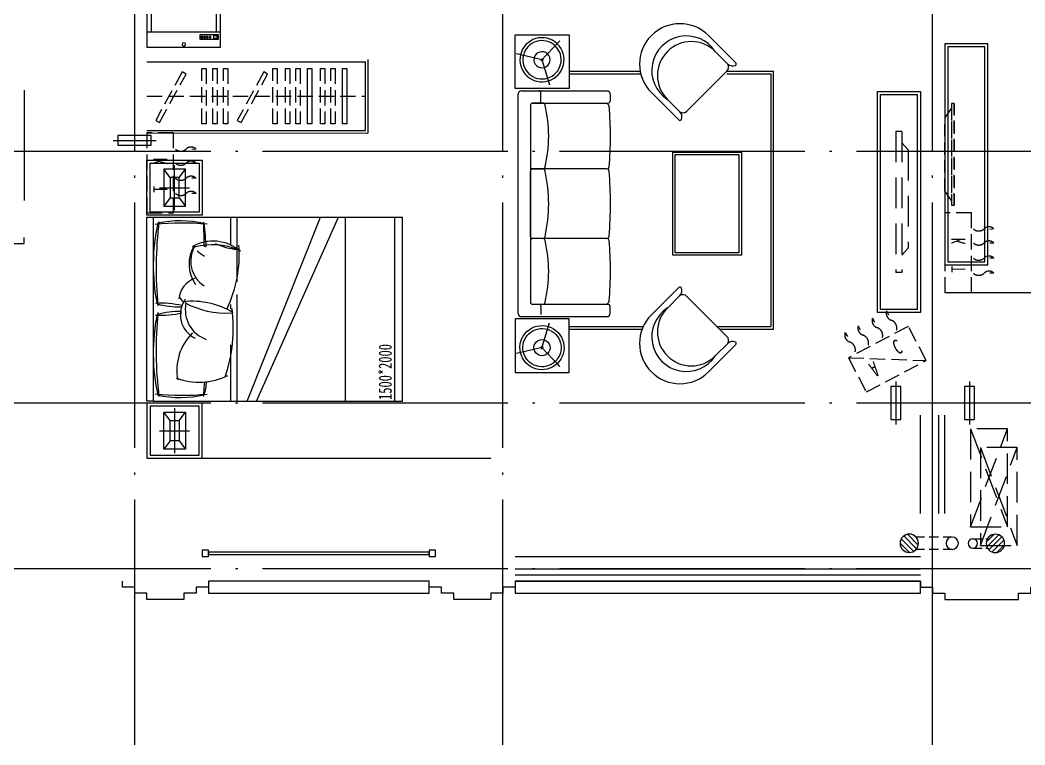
# Model space of a CAD drawing. Extents: x 115549 to 768939, y -502199 to 402497.
# Drawn here: x 205636 to 213821, y 132152 to 138058 of the extents above; entities that cross this region are included whole.
import ezdxf

# ---------------------------------------------------------------- set-up
doc = ezdxf.new("R2010")
doc.units = 0
doc.header["$LTSCALE"] = 1000
doc.header["$MEASUREMENT"] = 0
for name, pattern in [('22#-平立剖面图_t3$0$PM$0$9-L-A1+B1$0$XP-201503-LIANMENG(7F)-L(100)$0$图例-5.1_t3$0$XP-201503-GUIYUAN(26F)-L(100)$0$平面图$0$1-4-RI-7F$0$DASH', [0.35, 0.25, -0.1]), ('22#-平立剖面图_t3$0$PM$0$9-L-A1+B1$0$XP-201503-LIANMENG(7F)-L(100)$0$图例-5.1_t3$0$XP-201503-GUIYUAN(26F)-L(100)$0$平面图$0$5、6、7#楼参照$0$DASH', [0.35, 0.25, -0.1]), ('22#-平立剖面图_t3$0$PM$0$A-02-平面图26$0$HIDDEN', [0.375, 0.25, -0.125]), ('22#-平立剖面图_t3$0$PM$0$DASH', [0.35, 0.25, -0.1]), ('DASH', [0.35, 0.25, -0.1]), ('DOTE', [2.42, 2, -0.2, 0.02, -0.2]), ('HIDDEN', [0.375, 0.25, -0.125])]:
    doc.linetypes.add(name, pattern=pattern)
for name, color, linetype in [('04-家具', 8, 'Continuous'), ('DOTE', 16, 'DOTE'), ('EQUIP_地漏', 7, 'Continuous'), ('WINDOW', 4, 'Continuous'), ('厨卫', 210, 'Continuous'), ('建筑-厨卫', 6, 'Continuous'), ('建筑-排水', 4, 'Continuous'), ('排水', 4, 'Continuous'), ('栏杆', 11, 'Continuous'), ('空调机', 8, 'Continuous'), ('窗口线', 7, 'Continuous'), ('线脚', 163, 'Continuous')]:
    doc.layers.add(name, color=color, linetype=linetype)
doc.styles.add('22#-平立剖面图_t3$0$PM$0$9-L-A1+B1$0$XP-201503-LIANMENG(7F)-L(100)$0$图例-5.1_t3$0$XP-201503-GUIYUAN(26F)-L(100)$0$平面图$0$5、6、7#楼参照$0$CTDI-ST', font='', dxfattribs={"width": 0.7})
doc.styles.add('22#-平立剖面图_t3$0$PM$0$AAD-ST', font='', dxfattribs={"width": 0.7})
doc.styles.get('22#-平立剖面图_t3$0$PM$0$9-L-A1+B1$0$XP-201503-LIANMENG(7F)-L(100)$0$图例-5.1_t3$0$XP-201503-GUIYUAN(26F)-L(100)$0$平面图$0$5、6、7#楼参照$0$CTDI-ST').set_extended_font_data('SimSun')
doc.styles.get('22#-平立剖面图_t3$0$PM$0$AAD-ST').set_extended_font_data('SimSun')

# ---------------------------------------------------------------- blocks, each defined once
blk = doc.blocks.new('22#-平立剖面图_t3$0$PM$0$A-02-平面图26$0$PS$0$TV-LCDWEGA-32')
at = {"linetype": '22#-平立剖面图_t3$0$PM$0$A-02-平面图26$0$HIDDEN', "ltscale": 0.5}
for p, q in [((-526, 97), (526, 97)), ((-526, 67), (526, 67))]:
    blk.add_line(p, q, dxfattribs=at)
for points in [[(526, 97), (-526, 97), (-526, 67), (526, 67)], [(-476, 67), (476, 67), (376, 0), (-376, 0)]]:
    blk.add_lwpolyline(points, close=True, dxfattribs=at)
blk = doc.blocks.new('22#-平立剖面图_t3$0$PM$0$A-02-平面图26$0$gdf')
at = {"linetype": '22#-平立剖面图_t3$0$PM$0$A-02-平面图26$0$HIDDEN'}
for p, q in [((88183.4, -11053), (88233.4, -11053)), ((88183.4, -11053), (88183.4, -12203)), ((88233.4, -11053), (88233.4, -12203)), ((88133.4, -11203), (88183.4, -11145.6)), ((88133.4, -11203), (88133.4, -12003)), ((88133.4, -12003), (88183.4, -12060.4)), ((88183.4, -12203), (88233.4, -12203))]:
    blk.add_line(p, q, dxfattribs=at)
blk = doc.blocks.new('sertewtewtwert')
at = {"layer": '04-家具', "ltscale": 0.5}
for p, q in [((75014.8, -2524.5), (75014.8, -2086.4)), ((75014.8, -2086.4), (75452.9, -2086.4)), ((75452.9, -2086.4), (75452.9, -2524.5)), ((76811.5, -2314.8), (76588.5, -2091.8)), ((73814.8, -2286.4), (73814.8, -2886.4)), ((76644.3, -2221.9), (76746.5, -2324.1)), ((72014.8, -2306.1), (73794.8, -2306.4)), ((73794.8, -2866.4), (73794.8, -2306.4)), ((75452.9, -2381.2), (76032.6, -2381.2)), ((75452.9, -2403.2), (76032.6, -2403.2)), ((76413.3, -2706.9), (76739, -2381.2)), ((76739.6, -2381.2), (77117.9, -2381.2)), ((76739.6, -2403.2), (77096, -2403.2)), ((77096, -2403.2), (77096, -4299)), ((77096, -2403.2), (77096, -4299)), ((77096, -2403.2), (77096, -4462)), ((77117.9, -4483.9), (77117.9, -2381.2)), ((75452.9, -2524.5), (75014.8, -2524.5)), ((75038.3, -4357.1), (75038.3, -2567)), ((75063.2, -2542.1), (75762.9, -2542.1)), ((75224, -2625.7), (75224, -2558.8)), ((75787.9, -2567), (75787.9, -2625.7)), ((75787.9, -2567), (75787.9, -2625.7)), ((76123.8, -2556.5), (76346.9, -2779.5)), ((76253.9, -2612.2), (76356.2, -2714.5)), ((75138.6, -2659.2), (75138.6, -4265)), ((75138.6, -2659.2), (75138.7, -3162.4)), ((75241, -2642.4), (75155.3, -2642.4)), ((75155.4, -2642.4), (75771.1, -2642.4)), ((72014.7, -2865.8), (73794.8, -2866.4)), ((72014.8, -2885.8), (73814.8, -2886.4)), ((72014.8, -3556.5), (72014.8, -3106.5)), ((72014.8, -3106.5), (72464.8, -3106.5)), ((72464.8, -3106.5), (72464.8, -3556.5)), ((76297.8, -3882.6), (76297.8, -3041.5)), ((76297.8, -3041.5), (76858.6, -3041.5)), ((76318.8, -3861.6), (76318.8, -3062.5)), ((76318.8, -3062.5), (76837.5, -3062.5)), ((76837.5, -3062.5), (76837.5, -3861.6)), ((76858.6, -3041.5), (76858.6, -3882.6)), ((72039.8, -3531.5), (72039.8, -3131.5)), ((72039.8, -3131.5), (72439.8, -3131.5)), ((72204.7, -3249.9), (72151.7, -3181.9)), ((72240.1, -3515.1), (72240.1, -3147.9)), ((72277.8, -3249.9), (72328.5, -3181.9)), ((72439.8, -3131.5), (72439.8, -3531.5)), ((75761.9, -3179.1), (75138.6, -3179.1)), ((75155.4, -3179.1), (75241, -3179.1)), ((75155.4, -3179.1), (75241, -3179.1)), ((75138.6, -3728.3), (75138.7, -3195.8)), ((72117.7, -3331.5), (72362.5, -3331.5)), ((72204.7, -3413.1), (72151.7, -3481.1)), ((72277.8, -3413.1), (72328.5, -3481.1)), ((72464.8, -3556.5), (72014.8, -3556.5)), ((72464.8, -3556.5), (72014.8, -3556.5)), ((72439.8, -3531.5), (72039.8, -3531.5)), ((72439.8, -3531.5), (72039.8, -3531.5)), ((72064.8, -3571.5), (74096.9, -3571.5)), ((72696.7, -3798.5), (72696.7, -3571.5)), ((72748.9, -4099.7), (72748.9, -3571.5)), ((72831.4, -5071.5), (73427.6, -3571.5)), ((72906.8, -5071.5), (73573.8, -3571.5)), ((73630, -3571.5), (73630, -5071.5)), ((74030, -3571.5), (74030, -5071.5)), ((74096.9, -5071.5), (74096.9, -3571.5)), ((75761.9, -3745), (75138.6, -3745)), ((75138.6, -3761.8), (75138.7, -4265)), ((75241, -3745), (75155.3, -3745)), ((75241, -3745), (75155.3, -3745)), ((76858.6, -3882.6), (76297.8, -3882.6)), ((76837.5, -3861.6), (76318.8, -3861.6)), ((76123.8, -4367.7), (76346.9, -4144.6)), ((72748.8, -5071.5), (72748.8, -4202.7)), ((76253.9, -4311.9), (76356.2, -4209.7)), ((76413.3, -4217.2), (76739, -4542.9)), ((72696.7, -4321.7), (72696.7, -4283.7)), ((75155.4, -4281.7), (75771.1, -4281.7)), ((75155.4, -4281.7), (75241, -4281.7)), ((75224, -4298.4), (75224, -4365.3)), ((75787.9, -4357.1), (75787.9, -4298.4)), ((75787.9, -4357.1), (75787.9, -4298.4)), ((72748.8, -4495), (72748.8, -4343.6)), ((75452.9, -4399.6), (75014.8, -4399.6)), ((75014.8, -4399.6), (75014.8, -4837.7)), ((75063.2, -4382.1), (75762.9, -4382.1)), ((75452.9, -4837.7), (75452.9, -4399.6)), ((75452.9, -4462), (76058, -4462)), ((75452.9, -4483.9), (76048.8, -4483.9)), ((76658.1, -4462), (77096, -4462)), ((76680, -4483.9), (77117.9, -4483.9)), ((72696.7, -5071.5), (72696.7, -4612.6)), ((76811.5, -4609.3), (76588.5, -4832.3)), ((76644.3, -4702.2), (76746.5, -4600)), ((75014.8, -4837.7), (75452.9, -4837.7)), ((72064.8, -5071.4), (74096.9, -5071.5)), ((72014.8, -5086.4), (72014.8, -5536.4)), ((72464.8, -5086.4), (72014.8, -5086.4)), ((72039.8, -5111.4), (72039.8, -5511.4)), ((72439.8, -5111.4), (72039.8, -5111.4)), ((72240.1, -5127.8), (72240.1, -5495)), ((72439.8, -5511.4), (72439.8, -5111.4)), ((72464.8, -5536.4), (72464.8, -5086.4)), ((72204.7, -5229.8), (72151.7, -5161.8)), ((72277.8, -5229.8), (72328.5, -5161.8)), ((72117.7, -5311.4), (72362.5, -5311.4)), ((72204.7, -5393), (72151.7, -5461)), ((72277.8, -5393), (72328.5, -5461)), ((72014.8, -5536.4), (72464.8, -5536.4)), ((72039.8, -5511.4), (72439.8, -5511.4))]:
    blk.add_line(p, q, dxfattribs=at)
at = {"layer": '04-家具'}
for p, q in [((75224.6, -2298), (75378.5, -2134.9)), ((75351.6, -2163.4), (75376.6, -2136.9)), ((75244.5, -2292.1), (75026.2, -2240.3)), ((75064.4, -2249.3), (75028.9, -2240.9)), ((75229.4, -2277.8), (75293.6, -2492.7)), ((75282.4, -2455.1), (75292.9, -2490.1)), ((75229.4, -4646.3), (75293.6, -4431.4)), ((75244.5, -4632.1), (75026.2, -4683.8)), ((75224.6, -4626.1), (75378.5, -4789.2)), ((75351.6, -4760.7), (75376.6, -4787.3))]:
    blk.add_line(p, q, dxfattribs=at)
at = {"layer": '04-家具', "linetype": '22#-平立剖面图_t3$0$PM$0$DASH', "ltscale": 0.5}
blk.add_line((72014.7, -2586.1), (73794.7, -2586.4), dxfattribs=at)
at = {"layer": '04-家具'}
for points in [[(78514.8, -2159.9), (78514.8, -3959.9), (78864.8, -3959.9), (78864.8, -2159.9)], [(78539.8, -2184.9), (78539.8, -3934.9), (78839.8, -3934.9), (78839.8, -2184.9)], [(78289.8, -2573.5), (78289.8, -4323.5), (77989.8, -4323.5), (77989.8, -2573.5)]]:
    blk.add_lwpolyline(points, close=True, dxfattribs=at)
at = {"layer": '04-家具', "linetype": '22#-平立剖面图_t3$0$PM$0$DASH', "ltscale": 0.5}
for points in [[(72460.8, -2361.2), (72495.8, -2361.2), (72495.7, -2811.2), (72460.7, -2811.2)], [(72551.6, -2361.2), (72586.6, -2361.3), (72586.5, -2811.3), (72551.5, -2811.2)], [(72637.4, -2361.3), (72672.4, -2361.3), (72672.4, -2811.3), (72637.4, -2811.3)], [(73039.6, -2361.3), (73074.6, -2361.3), (73074.6, -2811.3), (73039.6, -2811.3)], [(73143.3, -2361.4), (73178.3, -2361.4), (73178.2, -2811.4), (73143.2, -2811.4)], [(73228.8, -2361.4), (73263.8, -2361.4), (73263.7, -2811.4), (73228.7, -2811.4)], [(73428.2, -2361.4), (73463.2, -2361.4), (73463.1, -2811.4), (73428.1, -2811.4)], [(73513.6, -2361.4), (73548.6, -2361.4), (73548.5, -2811.4), (73513.5, -2811.4)], [(72333.2, -2405.6), (72302.5, -2388.8), (72086.5, -2783.6), (72117.2, -2800.4)], [(72997.5, -2405.7), (72966.8, -2388.9), (72750.8, -2783.7), (72781.5, -2800.5)]]:
    blk.add_lwpolyline(points, close=True, dxfattribs=at)
at = {"layer": '04-家具', "ltscale": 0.5}
for points in [[(73323.7, -2361.4), (73358.7, -2361.4), (73358.6, -2811.4), (73323.6, -2811.4)], [(73608.5, -2361.4), (73643.5, -2361.4), (73643.5, -2811.4), (73608.5, -2811.4)], [(72328.5, -3481.1), (72328.5, -3181.9), (72151.7, -3181.9), (72151.7, -3481.1)], [(72277.8, -3413.1), (72277.8, -3249.9), (72204.7, -3249.9), (72204.7, -3413.1)], [(72328.5, -5161.8), (72328.5, -5461), (72151.7, -5461), (72151.7, -5161.8)], [(72277.8, -5229.8), (72277.8, -5393), (72204.7, -5393), (72204.7, -5229.8)]]:
    blk.add_lwpolyline(points, close=True, dxfattribs=at)
blk.add_lwpolyline([(72064.8, -3571.5), (72064.8, -5071.4), (72014.8, -5071.4), (72014.8, -3571.5), (72064.8, -3571.5)], dxfattribs=at)
for centre, radius, start, end in [((76356.2, -2324.1), 328.6, 45, 225), ((76408.8, -2376.8), 281.8, 33.33826, 236.66174), ((76449.1, -2417.1), 276, 45, 225), ((76707, -2348), 46.1, 313.83045, 31.15007), ((76785.7, -2284.9), 55.5, 225, 295.80424), ((76802.3, -2324.1), 13.1, 305.37957, 45), ((75063.2, -2567), 24.9, 90, 180), ((75207.3, -2558.8), 16.7, 0, 90), ((75762.9, -2567), 24.9, 0, 90), ((75762.9, -2567), 24.9, 0, 90), ((75155.4, -2659.2), 16.7, 90, 180), ((75155.3, -2659.2), 16.7, 90, 180), ((75207.3, -2625.7), 16.7, 270, 0), ((75241, -2659.2), 16.7, 0, 90), ((74205.7, -2910.8), 1081.7, 346.54995, 13.45005), ((75733.3, -2679.6), 46.9, 14.65761, 52.34552), ((75771.1, -2625.7), 16.7, 270, 0), ((75771.1, -2625.7), 16.7, 270, 0), ((73319.6, -2915), 2471.5, 354.25666, 5.74334), ((76356.2, -2770.2), 13.1, 225, 349.65907), ((76380, -2675), 46.1, 238.84993, 316.16955), ((76316.9, -2753.7), 55.5, 340.08374, 45), ((75155.4, -3162.4), 16.7, 180, 270), ((75155.4, -3195.8), 16.7, 90, 180), ((75241, -3162.4), 16.7, 270, 0), ((75241, -3195.8), 16.7, 0, 90), ((75761.9, -3162.4), 16.7, 270, 0), ((75761.9, -3195.8), 16.7, 0, 90), ((74078, -3462.1), 1209.4, 347.2832, 12.7168), ((72928.2, -3462.1), 2862.9, 354.66397, 5.33603), ((73701.2, -3963.8), 1635.1, 167.883, 191.11124), ((72302.8, -5584), 1964.4, 84.09247, 96.4697), ((75194.8, -3989.6), 3105.4, 172.96355, 185.63905), ((72284.8, -4497.4), 895.6, 77.31647, 101.74241), ((78133.1, -3588.8), 5657.4, 180.22805, 182.27089), ((67925.6, -4110.5), 4581.9, 3.69162, 6.09906), ((75155.3, -3728.3), 16.7, 180, 270), ((75155.3, -3761.8), 16.7, 90, 180), ((75241, -3728.3), 16.7, 270, 0), ((75241, -3761.8), 16.7, 0, 90), ((74205.7, -4013.4), 1081.7, 346.54995, 13.45005), ((75761.9, -3728.3), 16.7, 270, 0), ((75761.9, -3761.8), 16.7, 0, 90), ((73319.6, -4009.1), 2471.5, 354.25666, 5.74334), ((72649.3, -3954.6), 291.3, 148.65366, 214.64946), ((72611.8, -3929.3), 240.6, 149.36761, 236.89323), ((72553.5, -4108.4), 341.4, 49.26601, 120.12319), ((72549.6, -4356.8), 560.3, 67.45666, 105.178), ((72815, -3378.4), 609.9, 229.94979, 236.94998), ((72815, -3228.4), 609.9, 246.29714, 263.85282), ((71742.9, -3879.1), 1023.4, 334.34024, 4.44508), ((72465.9, -4252.9), 191.7, 109.13243, 175.09224), ((76356.2, -4153.9), 13.1, 10.34093, 135), ((76316.9, -4170.4), 55.5, 315, 19.91626), ((72360.9, -4181), 92.3, 204.82659, 239.84115), ((72500.4, -4366.3), 213.8, 144.16602, 243.84109), ((76380, -4249.1), 46.1, 43.83045, 121.15007), ((72127.3, -5038.7), 765.9, 76.9841, 93.12193), ((72288, -3547.8), 755.6, 255.34236, 270.61328), ((72383.6, -4898.7), 641.6, 58.65315, 96.18713), ((72650.8, -3675.5), 677.2, 241.04451, 274.14865), ((72581.9, -4326.5), 255.1, 168.04022, 250.83319), ((71466.9, -4472.6), 1251, 341.39092, 7.13388), ((75155.4, -4265), 16.7, 180, 270), ((75155.4, -4265), 16.7, 180, 270), ((75207.3, -4298.4), 16.7, 0, 90), ((75241, -4265), 16.7, 270, 0), ((75733.3, -4244.5), 46.9, 307.65448, 345.34239), ((75771.1, -4298.4), 16.7, 0, 90), ((75771.1, -4298.4), 16.7, 0, 90), ((76408.8, -4547.3), 281.8, 123.33826, 326.66174), ((76449.1, -4507.1), 276, 135, 315), ((73701.3, -4679.4), 1635.1, 168.88638, 192.11426), ((72127.3, -3604.4), 765.9, 266.87599, 283.01382), ((75194.8, -4653.6), 3105.5, 174.35849, 187.03381), ((72288, -5095.2), 755.6, 89.38464, 104.65556), ((75063.2, -4357.1), 24.9, 180, 270), ((75762.9, -4357.1), 24.9, 270, 0), ((75762.9, -4357.1), 24.9, 270, 0), ((76356.2, -4600), 328.6, 135, 315), ((72689.1, -4819.9), 430.5, 134.98895, 190.44759), ((76707, -4576.1), 46.1, 328.84993, 46.16955), ((76785.7, -4639.2), 55.5, 64.19576, 135), ((76802.3, -4600), 13.1, 315, 54.62043), ((72439.7, -4390.1), 526.6, 249.30153, 296.50159), ((73564.8, -5041.8), 1089.1, 173.309, 179.47282), ((71694.8, -4815.3), 812.7, 345.45665, 353.09443), ((72302.8, -3059), 1964.4, 263.52822, 275.90545), ((72284.8, -4145.6), 895.6, 258.25551, 282.68145)]:
    blk.add_arc(centre, radius, start, end, dxfattribs=at)
at = {"layer": '04-家具'}
for major_axis, start_param, end_param in [((127.2, 127.2), 0.028896, 3.170489), ((110.3, 110.3), 0.028896, 3.170489), ((127.2, 127.2), 3.170489, 6.312082), ((110.3, 110.3), 3.170489, 6.312082), ((46.7, 46.7), 0.028896, 3.170489), ((46.7, 46.7), 3.170489, 6.312082)]:
    blk.add_ellipse((75232.8, -2289.3), major_axis=major_axis, ratio=1, start_param=start_param, end_param=end_param, dxfattribs=at)
at = {"layer": '04-家具', "extrusion": (0, 0, -1)}
for major_axis, start_param, end_param in [((-127.2, 127.2), 0.028896, 3.170489), ((-110.3, 110.3), 0.028896, 3.170489), ((-127.2, 127.2), 3.170489, 6.312082), ((-110.3, 110.3), 3.170489, 6.312082), ((-46.7, 46.7), 0.028896, 3.170489), ((-46.7, 46.7), 3.170489, 6.312082)]:
    blk.add_ellipse((75232.8, -4634.8), major_axis=major_axis, ratio=1, start_param=start_param, end_param=end_param, dxfattribs=at)
at = {"layer": '04-家具', "xscale": 0.7874000000301749, "yscale": 0.7874000000301749, "zscale": 0.7874000000301749, "rotation": 270}
blk.add_blockref('22#-平立剖面图_t3$0$PM$0$A-02-平面图26$0$PS$0$TV-LCDWEGA-32', (78514.8, -3059.9), dxfattribs=at)
at = {"layer": '04-家具', "xscale": -1}
blk.add_blockref('22#-平立剖面图_t3$0$PM$0$A-02-平面图26$0$gdf', (166348.2, 8179.5), dxfattribs=at)
at = {"layer": '04-家具', "ltscale": 0.5, "style": '22#-平立剖面图_t3$0$PM$0$AAD-ST', "width": 0.7}
blk.add_text('1500*2000', height=106.33, rotation=90, dxfattribs=at).set_placement((74008.3, -5061.2))
blk = doc.blocks.new('sertewrtwert')
at = {"layer": '空调机', "linetype": '22#-平立剖面图_t3$0$PM$0$9-L-A1+B1$0$XP-201503-LIANMENG(7F)-L(100)$0$图例-5.1_t3$0$XP-201503-GUIYUAN(26F)-L(100)$0$平面图$0$5、6、7#楼参照$0$DASH', "ltscale": 0.5}
for p, q in [((62051.2, 26938.2), (61834.5, 26938.2)), ((61834.5, 26938.2), (61834.5, 26288.2)), ((62051.2, 26288.2), (62051.2, 26938.2)), ((61834.5, 26288.2), (62051.2, 26288.2))]:
    blk.add_line(p, q, dxfattribs=at)
at = {"layer": '空调机'}
for p, q in [((61651.7, 26780.6), (61685.7, 26780.6)), ((61651.7, 26780.6), (61668, 26780.6)), ((61651.7, 26657.3), (61685.7, 26657.3)), ((61651.7, 26657.3), (61668, 26657.3)), ((61651.7, 26534.1), (61685.7, 26534.1)), ((61651.7, 26534.1), (61668, 26534.1)), ((61652, 26419.3), (61685.8, 26422.8))]:
    blk.add_line(p, q, dxfattribs=at)
at = {"layer": '空调机', "linetype": '22#-平立剖面图_t3$0$PM$0$9-L-A1+B1$0$XP-201503-LIANMENG(7F)-L(100)$0$图例-5.1_t3$0$XP-201503-GUIYUAN(26F)-L(100)$0$平面图$0$1-4-RI-7F$0$DASH', "ltscale": 150}
for centre, radius, start, end in [((61692, 26820.7), 56.9, 224.91859, 315.08459), ((61775.6, 26732.8), 64.5, 47.78916, 132.21402), ((61692, 26697.5), 56.9, 224.91859, 315.08459), ((61775.6, 26609.6), 64.5, 47.78916, 132.21402), ((61692, 26574.2), 56.9, 224.91859, 315.08459), ((61775.6, 26486.3), 64.5, 47.78916, 132.21402), ((61692, 26459.7), 56.9, 224.91859, 315.08459), ((61775.6, 26371.8), 64.5, 47.78916, 132.21402)]:
    blk.add_arc(centre, radius, start, end, dxfattribs=at)
at = {"layer": '空调机', "style": '22#-平立剖面图_t3$0$PM$0$9-L-A1+B1$0$XP-201503-LIANMENG(7F)-L(100)$0$图例-5.1_t3$0$XP-201503-GUIYUAN(26F)-L(100)$0$平面图$0$5、6、7#楼参照$0$CTDI-ST', "text_generation_flag": 4, "width": 0.7}
for s, p in [('T', (61884.7, 26720)), ('K', (61884.7, 26490.6))]:
    blk.add_text(s, height=115.2, rotation=90.00159, dxfattribs=at).set_placement(p)
blk = doc.blocks.new('sdfgesrtgwetwertw')
at = {"layer": '空调机', "ltscale": 0.5}
blk.add_line((61783.1, 25668.7), (61783.1, 25318.7), dxfattribs=at)
blk.add_lwpolyline([(61743.1, 25358.7), (61823.1, 25358.7), (61823.1, 25628.7), (61743.1, 25628.7)], close=True, dxfattribs=at)
blk = doc.blocks.new('sertgwertwer')
at = {"layer": '空调机', "linetype": '22#-平立剖面图_t3$0$PM$0$9-L-A1+B1$0$XP-201503-LIANMENG(7F)-L(100)$0$图例-5.1_t3$0$XP-201503-GUIYUAN(26F)-L(100)$0$平面图$0$5、6、7#楼参照$0$DASH', "ltscale": 0.5}
for p, q in [((64237.9, 26694.4), (63849, 26305.5)), ((64031.9, 26761.8), (64057.4, 26736.4)), ((64031.9, 26761.8), (64044.1, 26749.6)), ((64460.2, 26472.2), (64237.9, 26694.4)), ((63939.7, 26669.7), (63965.2, 26644.2)), ((63939.7, 26669.7), (63951.9, 26657.5)), ((63847.5, 26577.5), (63873, 26552)), ((63847.5, 26577.5), (63859.7, 26565.3)), ((63761.9, 26491.4), (63789.8, 26468.7)), ((63849, 26305.5), (64460.2, 26472.2)), ((64071.2, 26083.2), (64460.2, 26472.2)), ((63849, 26305.5), (64071.2, 26083.2))]:
    blk.add_line(p, q, dxfattribs=at)
for centre, radius, start, end in [((64092.1, 26761.8), 60.2, 179.9166, 270.0826), ((64088.8, 26633.5), 68.2, 2.78717, 87.21203), ((63999.9, 26669.6), 60.2, 179.9166, 270.0826), ((63996.6, 26541.3), 68.2, 2.78717, 87.21203), ((63907.7, 26577.4), 60.2, 179.9166, 270.0826), ((63822, 26491.7), 60.2, 179.9166, 270.0826), ((63904.5, 26449.1), 68.2, 2.78717, 87.21203), ((63818.8, 26363.5), 68.2, 2.78717, 87.21203)]:
    blk.add_arc(centre, radius, start, end, dxfattribs=at)
at = {"layer": '空调机', "linetype": '22#-平立剖面图_t3$0$PM$0$9-L-A1+B1$0$XP-201503-LIANMENG(7F)-L(100)$0$图例-5.1_t3$0$XP-201503-GUIYUAN(26F)-L(100)$0$平面图$0$5、6、7#楼参照$0$DASH', "ltscale": 0.5, "style": '22#-平立剖面图_t3$0$PM$0$9-L-A1+B1$0$XP-201503-LIANMENG(7F)-L(100)$0$图例-5.1_t3$0$XP-201503-GUIYUAN(26F)-L(100)$0$平面图$0$5、6、7#楼参照$0$CTDI-ST', "text_generation_flag": 4, "width": 0.7}
for s, p in [('C', (64138.8, 26530.3)), ('A', (64015.3, 26300.5))]:
    blk.add_text(s, height=121.8, rotation=45.0004, dxfattribs=at).set_placement(p)
blk = doc.blocks.new('22#-平立剖面图_t3$0$PM$0$$PLAN$00001623')
at = {"ltscale": 0.5}
blk.add_line((-341.1, -144.7), (341.9, -144.7), dxfattribs=at)
blk.add_lwpolyline([(295, -705.8), (-295, -705.8, -0.414214), (-345, -655.8), (-345, 0), (345, 0), (345, -655.8, -0.414214)], format="xyb", close=True, dxfattribs=at)
for points in [[(323.4, -71.6), (152, -71.6), (152, -119.7), (323.4, -119.7)], [(163, -85.8), (176.7, -85.8), (176.7, -98.5), (163, -98.5)], [(188.5, -85.8), (202.2, -85.8), (202.2, -98.5), (188.5, -98.5)], [(213.1, -85.8), (226.7, -85.8), (226.7, -98.5), (213.1, -98.5)], [(239.5, -85.8), (253.1, -85.8), (253.1, -98.5), (239.5, -98.5)], [(280.9, -109.8), (309.2, -109.8), (309.2, -80.1), (280.9, -80.1)]]:
    blk.add_lwpolyline(points, close=True, dxfattribs=at)
blk.add_lwpolyline([(307.3, -144.7), (307.3, -611, -0.414214), (267.3, -651), (-267.3, -651, -0.414214), (-307.3, -611), (-307.3, -144.7)], format="xyb", dxfattribs=at)
blk.add_lwpolyline([(-71, -651), (-71, -623.4), (0, -623.4), (71, -623.4), (71, -651)], dxfattribs=at)
blk.add_circle((0, -25.5), 16, dxfattribs=at)
blk = doc.blocks.new('rewtwertwertwertwetrw')
at = {"layer": '厨卫', "xscale": -0.8695652173913043, "yscale": 0.8695652173913043, "zscale": 0.8695652173913043, "rotation": 180}
blk.add_blockref('22#-平立剖面图_t3$0$PM$0$$PLAN$00001623', (68487.5, 143194.4), dxfattribs=at)
blk = doc.blocks.new('11')
at = {"layer": '排水'}
h = blk.add_hatch(dxfattribs=at)
h.set_pattern_fill('ANSI31', color=256, scale=250, angle=90, style=0)
h.set_pattern_definition([(225, (552986.876, 86546.916), (22.097087, -22.097087), [])])
edge = h.paths.add_edge_path()
edge.add_arc((33935.6, 214430.4), 75, 0, 360)
at = {"layer": '排水', "linetype": 'HIDDEN', "ltscale": 0.3}
for p, q in [((33585.6, 214480.4), (33879.7, 214480.4)), ((33585.6, 214380.4), (33879.7, 214380.4))]:
    blk.add_line(p, q, dxfattribs=at)
at = {"layer": '排水'}
for centre, radius in [((33585.6, 214430.4), 50), ((33935.6, 214430.4), 75)]:
    blk.add_circle(centre, radius, dxfattribs=at)
blk = doc.blocks.new('gadsfdsasfadsfd')
at = {"layer": '建筑-厨卫'}
for p, q in [((689433.1, 65901.3), (689496.7, 65964.9)), ((689437.5, 65863.3), (689534.7, 65960.5)), ((689454.3, 65837.6), (689560.4, 65943.7)), ((689479.9, 65820.9), (689577.1, 65918.1)), ((689517.9, 65816.4), (689581.6, 65880.1))]:
    blk.add_line(p, q, dxfattribs=at)
blk.add_circle((689507.3, 65890.7), 75, dxfattribs=at)
at = {"layer": '建筑-排水', "linetype": 'DASH', "ltscale": 0.3}
for p, q in [((689469.8, 65707.4), (689469.8, 65825.7)), ((689544.8, 65707.5), (689544.8, 65825.7))]:
    blk.add_line(p, q, dxfattribs=at)
at = {"layer": '建筑-排水'}
blk.add_circle((689507.3, 65707.5), 37.5, dxfattribs=at)
blk = doc.blocks.new('srtewyetertyertyert')
at = {"layer": '建筑-排水', "xscale": -1, "rotation": 270.0000764661021}
blk.add_blockref('gadsfdsasfadsfd', (138399.9, -598261.8), dxfattribs=at)
blk = doc.blocks.new('A$C51490333')
at = {"layer": '空调机', "color": 36, "linetype": 'DASH'}
for p, q in [((800, 0), (0, 300)), ((0, 0), (800, 300))]:
    blk.add_line(p, q, dxfattribs=at)
blk.add_lwpolyline([(0, 300), (800, 300), (800, 0), (0, 0)], close=True, dxfattribs=at)

msp = doc.modelspace()

# ---------------------------------------------------------------- linework, layer by layer
at = {"layer": '04-家具'}
msp.add_lwpolyline([(212969.1, 137475.4), (212969.1, 135675.4), (212619.1, 135675.4), (212619.1, 137475.4)], close=True, dxfattribs=at)
at = {"layer": 'DOTE'}
for p, q in [((206569.1, 132152), (206569.1, 140887.5)), ((209569.1, 132152.1), (209569.1, 140887.5)), ((213069.1, 132152.1), (213069.1, 140887.5)), ((228969.1, 136987.5), (194069.1, 136987.5)), ((228969.1, 134937.5), (194069.1, 134937.5)), ((228969.1, 133587.5), (194069.1, 133587.5))]:
    msp.add_line(p, q, dxfattribs=at)
at = {"layer": 'WINDOW'}
for p, q in [((213169.1, 135837.5), (215969.1, 135837.5)), ((206669.1, 134487.5), (209469.1, 134487.5))]:
    msp.add_line(p, q, dxfattribs=at)
at = {"layer": '栏杆'}
for p, q in [((205669.1, 137487.5), (205669.1, 136587.5)), ((212969.1, 134037.5), (212969.1, 134837.5)), ((213069.1, 134037.5), (213069.1, 134837.5)), ((213119.1, 134037.5), (213119.1, 134837.5)), ((213169.1, 134037.5), (213169.1, 134837.5)), ((209669.1, 133687.5), (212969.1, 133687.5)), ((209669.1, 133587.5), (212969.1, 133587.5)), ((209669.1, 133537.5), (212969.1, 133537.5)), ((209669.1, 133487.5), (212969.1, 133487.5))]:
    msp.add_line(p, q, dxfattribs=at)
msp.add_lwpolyline([(207169.1, 133702.5), (207169.1, 133737.5), (207119.1, 133737.5), (207119.1, 133687.5), (207169.1, 133687.5), (207169.1, 133702.5), (208969.1, 133702.5), (208969.1, 133687.5), (209019.1, 133687.5), (209019.1, 133737.5), (208969.1, 133737.5), (208969.1, 133702.5), (208969.1, 133722.5), (207169.1, 133722.5)], close=True, dxfattribs=at)
at = {"layer": '窗口线'}
for points in [[(207169.1, 133387.5), (208969.1, 133387.5), (208969.1, 133487.5), (207169.1, 133487.5)], [(209669.1, 133387.5), (212969.1, 133387.5), (212969.1, 133487.5), (209669.1, 133487.5)]]:
    msp.add_lwpolyline(points, close=True, dxfattribs=at)
at = {"layer": '线脚'}
for points in [[(204669.1, 136287.5), (204669.1, 136237.5), (204769.1, 136237.5), (204769.1, 136187.5), (204869.1, 136187.5), (204869.1, 136137.5), (205469.1, 136137.5), (205469.1, 136187.5), (205569.1, 136187.5), (205569.1, 136237.5), (205669.1, 136237.5), (205669.1, 136287.5)], [(212969.1, 133487.5), (212969.1, 133437.5), (213069.1, 133437.5), (213069.1, 133387.5), (213169.1, 133387.5), (213169.1, 133337.5), (213769.1, 133337.5), (213769.1, 133387.5), (213869.1, 133387.5), (213869.1, 133437.5), (213969.1, 133437.5), (213969.1, 133487.5)]]:
    msp.add_lwpolyline(points, dxfattribs=at)
at = {"layer": '线脚', "ltscale": 0.2}
for points in [[(207169.1, 133487.5), (207169.1, 133437.5), (207069.1, 133437.5), (207069.1, 133387.5), (206969.1, 133387.5), (206969.1, 133387.5), (206969.1, 133387.5), (206969.1, 133337.5), (206669.1, 133337.5), (206669.1, 133387.5), (206569.1, 133387.5), (206569.1, 133437.5), (206469.1, 133437.5), (206469.1, 133487.5)], [(209669.1, 133487.5), (209669.1, 133437.5), (209569.1, 133437.5), (209569.1, 133387.5), (209469.1, 133387.5), (209469.1, 133387.5), (209469.1, 133387.5), (209469.1, 133337.5), (209169.1, 133337.5), (209169.1, 133387.5), (209069.1, 133387.5), (209069.1, 133437.5), (208969.1, 133437.5), (208969.1, 133487.5)]]:
    msp.add_lwpolyline(points, dxfattribs=at)

# ---------------------------------------------------------------- block references
at = {"layer": '04-家具'}
msp.add_blockref('sertewtewtwert', (134654.3, 140023.9), dxfattribs=at)
at = {"layer": 'EQUIP_地漏', "xscale": -1}
msp.add_blockref('11', (246814.5, -80635.7), dxfattribs=at)
at = {"layer": '厨卫'}
msp.add_blockref('rewtwertwertwertwetrw', (138481.7, -5356.9), dxfattribs=at)
at = {"layer": '建筑-排水'}
msp.add_blockref('srtewyetertyertyert', (9290.7, 42548.1), dxfattribs=at)
at = {"layer": '空调机', "linetype": '22#-平立剖面图_t3$0$PM$0$9-L-A1+B1$0$XP-201503-LIANMENG(7F)-L(100)$0$图例-5.1_t3$0$XP-201503-GUIYUAN(26F)-L(100)$0$平面图$0$5、6、7#楼参照$0$DASH', "ltscale": 0.5}
for name, p, rotation in [('sdfgesrtgwetwertw', (232061.6, 75294.4), 90), ('sertewrtwert', (268720.3, 163426.4), 180), ('sertewrtwert', (275220.3, 162775.7), 180), ('sertgwertwer', (143607.6, 129098.5), 342.7661520531482)]:
    msp.add_blockref(name, p, dxfattribs=dict(at, rotation=rotation))
for p in [(150986, 109444.5), (151586, 109443.8)]:
    msp.add_blockref('sdfgesrtgwetwertw', p, dxfattribs=at)
at = {"layer": '空调机', "xscale": -0.9969230769230768, "yscale": 0.9969230769230768, "zscale": 0.9969230769230768, "rotation": 270}
for p in [(213378.7, 133929.6), (213459.8, 133777.8)]:
    msp.add_blockref('A$C51490333', p, dxfattribs=at)

doc.saveas('drawing.dxf')
